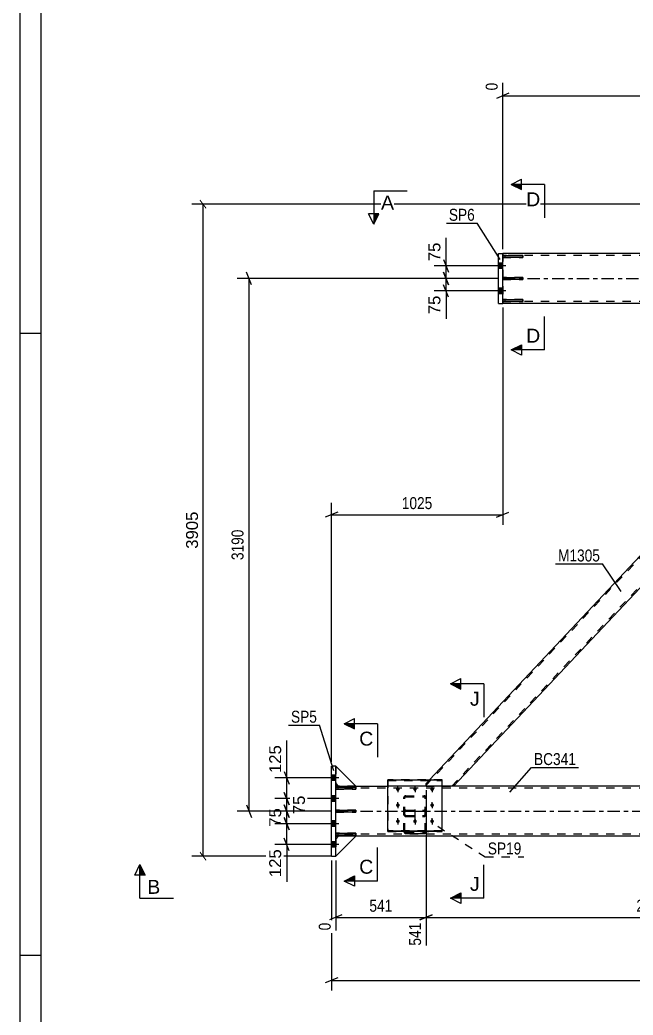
# Model space of a CAD drawing. Header units: millimetres. Extents: x 0 to 1189, y 0 to 841.
# Drawn here: x 0 to 146.9, y 432.7 to 671.1 of the extents above; entities that cross this region are included whole.
import ezdxf

# ---------------------------------------------------------------- set-up
doc = ezdxf.new("R2010")
doc.units = ezdxf.units.MM
doc.linetypes.add('DXK_LINE_DOT2', pattern=[3.9198, 1.9599, -1.9599])
doc.linetypes.add('DXK_LINE_DOT3', pattern=[5.9187, 2.979, -0.9799, 0.9799, -0.9799])
doc.styles.add('Arial', font='ARIAL.TTF', dxfattribs={"height": 0.2})
doc.styles.add('Arial Narrow', font='ARIALN.TTF', dxfattribs={"height": 0.2})

# ---------------------------------------------------------------- blocks, each defined once
blk = doc.blocks.new('Unknown-717048542-1133')
at = {"color": 5, "linetype": 'Continuous'}
for p, q in [((0, 841), (0, 0)), ((5, 836), (5, 5)), ((5, 596), (0, 596)), ((5, 447), (0, 447))]:
    blk.add_line(p, q, dxfattribs=at)
blk = doc.blocks.new('Part-717048542-1753 - 1640')
at = {"color": 7, "linetype": 'DXK_LINE_DOT2'}
for p, q in [((80.46, 481.82), (75.66, 481.82)), ((75.66, 481.82), (75.66, 481.34)), ((76.26, 481.34), (76.26, 481.82)), ((80.46, 481.34), (80.46, 481.82)), ((75.66, 481.34), (80.46, 481.34))]:
    blk.add_line(p, q, dxfattribs=at)
blk = doc.blocks.new('Part-717048542-2033 - 1640')
at = {"color": 7, "linetype": 'DXK_LINE_DOT2'}
for p, q in [((92.05, 484.99), (92.02, 484.82)), ((92.02, 476.72), (92.02, 484.82)), ((92.16, 485.14), (92.05, 484.99)), ((92.31, 485.24), (92.16, 485.14)), ((92.26, 484.82), (92.27, 484.91)), ((92.26, 476.72), (92.26, 484.82)), ((92.27, 484.91), (92.33, 484.98)), ((92.5, 485.27), (92.31, 485.24)), ((92.33, 484.98), (92.4, 485.03)), ((92.4, 485.03), (92.5, 485.05)), ((92.5, 485.27), (96.82, 485.27)), ((92.5, 485.05), (96.82, 485.05)), ((97, 485.24), (96.82, 485.27)), ((96.82, 485.05), (96.91, 485.03)), ((96.91, 485.03), (96.98, 484.98)), ((96.98, 484.98), (97.04, 484.91)), ((97.15, 485.14), (97, 485.24)), ((97.04, 484.91), (97.06, 484.82)), ((97.06, 476.72), (97.06, 484.82)), ((97.26, 484.99), (97.15, 485.14)), ((97.3, 484.82), (97.26, 484.99)), ((97.3, 476.72), (97.3, 484.82)), ((92.02, 481.31), (92.05, 481.51)), ((92.33, 481.49), (92.27, 481.41)), ((92.31, 481.78), (92.5, 481.82)), ((92.4, 481.55), (92.33, 481.49)), ((92.5, 481.57), (92.4, 481.55)), ((92.5, 481.82), (96.82, 481.82)), ((92.5, 481.57), (96.82, 481.57)), ((96.82, 481.82), (97, 481.78)), ((96.91, 481.55), (96.82, 481.57)), ((96.98, 481.49), (96.91, 481.55)), ((97.04, 481.41), (96.98, 481.49)), ((97.26, 481.51), (97.3, 481.31)), ((92.02, 480.76), (92.05, 480.59)), ((92.05, 480.59), (92.16, 480.44)), ((92.16, 480.44), (92.31, 480.34)), ((92.27, 481.41), (92.26, 481.31)), ((92.27, 480.67), (92.26, 480.76)), ((92.33, 480.6), (92.27, 480.67)), ((92.31, 480.34), (92.5, 480.31)), ((92.4, 480.55), (92.33, 480.6)), ((92.5, 480.53), (92.4, 480.55)), ((92.5, 480.53), (96.82, 480.53)), ((92.5, 480.31), (96.82, 480.31)), ((96.91, 480.55), (96.82, 480.53)), ((96.82, 480.31), (97, 480.34)), ((96.98, 480.6), (96.91, 480.55)), ((97.04, 480.67), (96.98, 480.6)), ((97, 480.34), (97.15, 480.44)), ((97.06, 481.31), (97.04, 481.41)), ((97.06, 480.76), (97.04, 480.67)), ((97.15, 480.44), (97.26, 480.59)), ((97.26, 480.59), (97.3, 480.76)), ((92.02, 476.68), (92.02, 476.72)), ((92.26, 476.72), (92.27, 476.62)), ((97.04, 476.62), (97.06, 476.72)), ((97.3, 476.72), (97.29, 476.68)), ((92.27, 476.62), (92.33, 476.53)), ((92.33, 476.53), (92.4, 476.48)), ((92.4, 476.48), (92.5, 476.46)), ((92.5, 476.46), (96.82, 476.46)), ((96.82, 476.46), (96.91, 476.48)), ((96.91, 476.48), (96.98, 476.53)), ((96.98, 476.53), (97.04, 476.62))]:
    blk.add_line(p, q, dxfattribs=at)
at = {"color": 7, "linetype": 'DXK_LINE_DOT3'}
blk.add_line((94.66, 479.01), (94.66, 482.79), dxfattribs=at)
at = {"color": 2, "linetype": 'Continuous'}
for p, q in [((92.05, 476.52), (92.02, 476.68)), ((92.5, 476.2), (92.31, 476.24)), ((92.5, 476.2), (96.82, 476.2)), ((97, 476.24), (96.82, 476.2)), ((97.29, 476.68), (97.26, 476.52))]:
    blk.add_line(p, q, dxfattribs=at)
at = {"color": 7, "linetype": 'DXK_LINE_DOT2'}
for centre, start, end in [((92.52, 481.33), 114.3199, 159.2417), ((96.79, 481.33), 20.7583, 65.6801)]:
    blk.add_arc(centre, 0.496, start, end, dxfattribs=at)
at = {"color": 2, "linetype": 'Continuous'}
for centre, start, end in [((92.52, 476.7), 200.7583, 245.6801), ((96.79, 476.7), 294.3199, 339.2417)]:
    blk.add_arc(centre, 0.496, start, end, dxfattribs=at)
blk = doc.blocks.new('Part-717048542-1771 - 1640')
at = {"color": 2, "linetype": 'Continuous'}
for p, q in [((76.26, 475.58), (75.66, 474.98)), ((75.66, 470.78), (80.46, 475.58)), ((80.46, 475.58), (76.26, 475.58))]:
    blk.add_line(p, q, dxfattribs=at)
at = {"color": 7, "linetype": 'DXK_LINE_DOT2'}
blk.add_line((75.66, 470.78), (75.66, 474.98), dxfattribs=at)
blk = doc.blocks.new('Bolt-717048542-1643 - 1640')
at = {"color": 1, "linetype": 'DXK_LINE_DOT2'}
for p, q in [((90.56, 487.26), (90.56, 486.12)), ((94.66, 487.26), (94.66, 486.12)), ((98.76, 487.26), (98.76, 486.12)), ((90.56, 483.41), (90.56, 482.27)), ((98.76, 483.41), (98.76, 482.27)), ((90.56, 479.55), (90.56, 478.42)), ((94.66, 479.55), (94.66, 478.42)), ((98.76, 479.55), (98.76, 478.42))]:
    blk.add_line(p, q, dxfattribs=at)
blk = doc.blocks.new('Part-717048542-1768 - 1640')
at = {"color": 7, "linetype": 'DXK_LINE_DOT2'}
for p, q in [((75.66, 488.18), (75.66, 492.38)), ((75.66, 492.38), (80.46, 487.58)), ((76.26, 487.58), (75.66, 488.18)), ((80.46, 487.58), (76.26, 487.58))]:
    blk.add_line(p, q, dxfattribs=at)
blk = doc.blocks.new('Part-717048542-1869 - 1640')
at = {"color": 2, "linetype": 'Continuous'}
for p, q in [((115.66, 608.94), (115.66, 609.42)), ((115.66, 609.42), (120.46, 609.42)), ((120.46, 608.94), (115.66, 608.94)), ((120.46, 609.42), (120.46, 608.94))]:
    blk.add_line(p, q, dxfattribs=at)
at = {"color": 7, "linetype": 'DXK_LINE_DOT2'}
blk.add_line((116.26, 608.94), (116.26, 609.42), dxfattribs=at)
blk = doc.blocks.new('Part-717048542-1747 - 1640')
at = {"color": 7, "linetype": 'DXK_LINE_DOT2'}
for p, q in [((80.46, 476.32), (75.66, 476.32)), ((75.66, 476.32), (75.66, 475.84)), ((75.66, 475.84), (80.46, 475.84)), ((76.26, 475.84), (76.26, 476.32)), ((80.46, 475.84), (80.46, 476.32))]:
    blk.add_line(p, q, dxfattribs=at)
blk = doc.blocks.new('Bolt-717048542-1821 - 1640')
at = {"linetype": 'Continuous'}
for points in [[(90.56, 486.45), (90.46, 486.46), (90.38, 486.48), (90.3, 486.53), (90.23, 486.58), (90.17, 486.65), (90.14, 486.73), (90.12, 486.82), (90.12, 486.9), (90.14, 486.99), (90.17, 487.07), (90.23, 487.14), (90.3, 487.2), (90.38, 487.24), (90.46, 487.27), (90.56, 487.27), (90.65, 487.27), (90.73, 487.24), (90.81, 487.2), (90.88, 487.14), (90.94, 487.07), (90.97, 486.99), (90.99, 486.9), (90.99, 486.82), (90.97, 486.73), (90.94, 486.65), (90.88, 486.58), (90.81, 486.53), (90.73, 486.48), (90.65, 486.46)], [(94.66, 486.45), (94.56, 486.46), (94.48, 486.48), (94.4, 486.53), (94.33, 486.58), (94.27, 486.65), (94.24, 486.73), (94.22, 486.82), (94.22, 486.9), (94.24, 486.99), (94.27, 487.07), (94.33, 487.14), (94.4, 487.2), (94.48, 487.24), (94.56, 487.27), (94.66, 487.27), (94.75, 487.27), (94.83, 487.24), (94.91, 487.2), (94.98, 487.14), (95.04, 487.07), (95.07, 486.99), (95.09, 486.9), (95.09, 486.82), (95.07, 486.73), (95.04, 486.65), (94.98, 486.58), (94.91, 486.53), (94.83, 486.48), (94.75, 486.46)], [(98.76, 486.45), (98.66, 486.46), (98.58, 486.48), (98.5, 486.53), (98.43, 486.58), (98.37, 486.65), (98.34, 486.73), (98.32, 486.82), (98.32, 486.9), (98.34, 486.99), (98.37, 487.07), (98.43, 487.14), (98.5, 487.2), (98.58, 487.24), (98.66, 487.27), (98.76, 487.27), (98.85, 487.27), (98.93, 487.24), (99.01, 487.2), (99.08, 487.14), (99.14, 487.07), (99.17, 486.99), (99.19, 486.9), (99.19, 486.82), (99.17, 486.73), (99.14, 486.65), (99.08, 486.58), (99.01, 486.53), (98.93, 486.48), (98.85, 486.46)], [(90.56, 482.6), (90.46, 482.6), (90.38, 482.63), (90.3, 482.67), (90.23, 482.73), (90.17, 482.8), (90.14, 482.88), (90.12, 482.97), (90.12, 483.05), (90.14, 483.14), (90.17, 483.22), (90.23, 483.29), (90.3, 483.34), (90.38, 483.39), (90.46, 483.41), (90.56, 483.42), (90.65, 483.41), (90.73, 483.39), (90.81, 483.34), (90.88, 483.29), (90.94, 483.22), (90.97, 483.14), (90.99, 483.05), (90.99, 482.97), (90.97, 482.88), (90.94, 482.8), (90.88, 482.73), (90.81, 482.67), (90.73, 482.63), (90.65, 482.6)], [(98.76, 482.6), (98.66, 482.6), (98.58, 482.63), (98.5, 482.67), (98.43, 482.73), (98.37, 482.8), (98.34, 482.88), (98.32, 482.97), (98.32, 483.05), (98.34, 483.14), (98.37, 483.22), (98.43, 483.29), (98.5, 483.34), (98.58, 483.39), (98.66, 483.41), (98.76, 483.42), (98.85, 483.41), (98.93, 483.39), (99.01, 483.34), (99.08, 483.29), (99.14, 483.22), (99.17, 483.14), (99.19, 483.05), (99.19, 482.97), (99.17, 482.88), (99.14, 482.8), (99.08, 482.73), (99.01, 482.67), (98.93, 482.63), (98.85, 482.6)], [(90.56, 478.74), (90.46, 478.75), (90.38, 478.78), (90.3, 478.82), (90.23, 478.88), (90.17, 478.95), (90.14, 479.03), (90.12, 479.11), (90.12, 479.2), (90.14, 479.28), (90.17, 479.36), (90.23, 479.43), (90.3, 479.49), (90.38, 479.53), (90.46, 479.56), (90.56, 479.57), (90.65, 479.56), (90.73, 479.53), (90.81, 479.49), (90.88, 479.43), (90.94, 479.36), (90.97, 479.28), (90.99, 479.2), (90.99, 479.11), (90.97, 479.03), (90.94, 478.95), (90.88, 478.88), (90.81, 478.82), (90.73, 478.78), (90.65, 478.75)], [(94.66, 478.74), (94.56, 478.75), (94.48, 478.78), (94.4, 478.82), (94.33, 478.88), (94.27, 478.95), (94.24, 479.03), (94.22, 479.11), (94.22, 479.2), (94.24, 479.28), (94.27, 479.36), (94.33, 479.43), (94.4, 479.49), (94.48, 479.53), (94.56, 479.56), (94.66, 479.57), (94.75, 479.56), (94.83, 479.53), (94.91, 479.49), (94.98, 479.43), (95.04, 479.36), (95.07, 479.28), (95.09, 479.2), (95.09, 479.11), (95.07, 479.03), (95.04, 478.95), (94.98, 478.88), (94.91, 478.82), (94.83, 478.78), (94.75, 478.75)], [(98.76, 478.74), (98.66, 478.75), (98.58, 478.78), (98.5, 478.82), (98.43, 478.88), (98.37, 478.95), (98.34, 479.03), (98.32, 479.11), (98.32, 479.2), (98.34, 479.28), (98.37, 479.36), (98.43, 479.43), (98.5, 479.49), (98.58, 479.53), (98.66, 479.56), (98.76, 479.57), (98.85, 479.56), (98.93, 479.53), (99.01, 479.49), (99.08, 479.43), (99.14, 479.36), (99.17, 479.28), (99.19, 479.2), (99.19, 479.11), (99.17, 479.03), (99.14, 478.95), (99.08, 478.88), (99.01, 478.82), (98.93, 478.78), (98.85, 478.75)]]:
    blk.add_hatch(color=1, dxfattribs=at).paths.add_polyline_path(points)
at = {"color": 1, "linetype": 'Continuous'}
for p, q in [((90.56, 486.46), (90.56, 487.6)), ((94.66, 486.46), (94.66, 487.6)), ((98.76, 486.46), (98.76, 487.6)), ((90.56, 482.61), (90.56, 483.75)), ((98.76, 482.61), (98.76, 483.75)), ((90.56, 478.76), (90.56, 479.89)), ((94.66, 478.76), (94.66, 479.89)), ((98.76, 478.76), (98.76, 479.89))]:
    blk.add_line(p, q, dxfattribs=at)
blk = doc.blocks.new('Part-717048542-1750 - 1640')
at = {"color": 7, "linetype": 'DXK_LINE_DOT2'}
for p, q in [((80.46, 487.32), (75.66, 487.32)), ((75.66, 487.32), (75.66, 486.84)), ((75.66, 486.84), (80.46, 486.84)), ((76.26, 486.84), (76.26, 487.32)), ((80.46, 486.84), (80.46, 487.32))]:
    blk.add_line(p, q, dxfattribs=at)
blk = doc.blocks.new('Part-717048542-1756 - 1640')
at = {"color": 2, "linetype": 'Continuous'}
for p, q in [((75.66, 475.84), (75.66, 476.32)), ((75.66, 476.32), (80.46, 476.32)), ((80.46, 475.84), (75.66, 475.84)), ((80.46, 476.32), (80.46, 475.84))]:
    blk.add_line(p, q, dxfattribs=at)
at = {"color": 7, "linetype": 'DXK_LINE_DOT2'}
blk.add_line((76.26, 475.84), (76.26, 476.32), dxfattribs=at)
blk = doc.blocks.new('Part-717048542-1759 - 1640')
at = {"color": 2, "linetype": 'Continuous'}
for p, q in [((75.66, 486.84), (75.66, 487.32)), ((75.66, 487.32), (80.46, 487.32)), ((80.46, 486.84), (75.66, 486.84)), ((80.46, 487.32), (80.46, 486.84))]:
    blk.add_line(p, q, dxfattribs=at)
at = {"color": 7, "linetype": 'DXK_LINE_DOT2'}
blk.add_line((76.26, 486.84), (76.26, 487.32), dxfattribs=at)
blk = doc.blocks.new('Part-717048542-1833 - 1640')
at = {"color": 2, "linetype": 'Continuous'}
for p, q in [((328.17, 615.18), (115.66, 615.18)), ((577.07, 603.18), (115.66, 603.18))]:
    blk.add_line(p, q, dxfattribs=at)
at = {"color": 7, "linetype": 'DXK_LINE_DOT2'}
for p, q in [((115.66, 615.18), (115.66, 603.18)), ((706.9, 614.7), (115.66, 614.7)), ((706.9, 603.66), (115.66, 603.66))]:
    blk.add_line(p, q, dxfattribs=at)
at = {"color": 7, "linetype": 'DXK_LINE_DOT3'}
blk.add_line((115.66, 609.18), (706.9, 609.18), dxfattribs=at)
blk = doc.blocks.new('Part-717048542-1762 - 1640')
at = {"color": 2, "linetype": 'Continuous'}
for p, q in [((75.66, 481.34), (75.66, 481.82)), ((75.66, 481.82), (80.46, 481.82)), ((80.46, 481.82), (80.46, 481.34)), ((80.46, 481.34), (75.66, 481.34))]:
    blk.add_line(p, q, dxfattribs=at)
at = {"color": 7, "linetype": 'DXK_LINE_DOT2'}
blk.add_line((76.26, 481.34), (76.26, 481.82), dxfattribs=at)
blk = doc.blocks.new('Part-717048542-1765 - 1640')
at = {"color": 2, "linetype": 'Continuous'}
for p, q in [((80.46, 487.58), (75.66, 492.38)), ((75.66, 488.18), (76.26, 487.58)), ((76.26, 487.58), (80.46, 487.58))]:
    blk.add_line(p, q, dxfattribs=at)
at = {"color": 7, "linetype": 'DXK_LINE_DOT2'}
blk.add_line((75.66, 492.38), (75.66, 488.18), dxfattribs=at)
blk = doc.blocks.new('Part-717048542-1774 - 1640')
at = {"color": 7, "linetype": 'DXK_LINE_DOT2'}
for p, q in [((76.26, 475.58), (75.66, 474.98)), ((75.66, 470.78), (80.46, 475.58)), ((75.66, 474.98), (75.66, 470.78)), ((80.46, 475.58), (76.26, 475.58))]:
    blk.add_line(p, q, dxfattribs=at)
blk = doc.blocks.new('Part-717048542-1898 - 1640')
at = {"color": 7, "linetype": 'DXK_LINE_DOT2'}
for p, q in [((92.02, 484.82), (92.05, 484.99)), ((92.02, 476.72), (92.02, 484.82)), ((92.05, 484.99), (92.16, 485.14)), ((92.16, 485.14), (92.31, 485.24)), ((92.27, 484.91), (92.26, 484.82)), ((92.26, 476.72), (92.26, 484.82)), ((92.33, 484.98), (92.27, 484.91)), ((92.31, 485.24), (92.5, 485.27)), ((92.4, 485.03), (92.33, 484.98)), ((92.5, 485.05), (92.4, 485.03)), ((92.5, 485.27), (96.82, 485.27)), ((92.5, 485.05), (96.82, 485.05)), ((96.82, 485.27), (97, 485.24)), ((96.91, 485.03), (96.82, 485.05)), ((96.98, 484.98), (96.91, 485.03)), ((97.04, 484.91), (96.98, 484.98)), ((97, 485.24), (97.15, 485.14)), ((97.06, 484.82), (97.04, 484.91)), ((97.06, 476.72), (97.06, 484.82)), ((97.15, 485.14), (97.26, 484.99)), ((97.26, 484.99), (97.3, 484.82)), ((97.3, 476.72), (97.3, 484.82)), ((92.05, 481.51), (92.02, 481.31)), ((92.27, 481.41), (92.33, 481.49)), ((92.4, 481.8), (92.31, 481.78)), ((92.33, 481.49), (92.4, 481.55)), ((92.5, 481.82), (92.4, 481.8)), ((92.4, 481.55), (92.5, 481.57)), ((92.5, 481.82), (96.82, 481.82)), ((92.5, 481.57), (96.82, 481.57)), ((96.98, 481.79), (96.82, 481.82)), ((96.82, 481.57), (96.91, 481.55)), ((96.91, 481.55), (96.98, 481.49)), ((97, 481.78), (96.98, 481.79)), ((96.98, 481.49), (97.04, 481.41)), ((97.3, 481.31), (97.26, 481.51)), ((92.05, 480.59), (92.02, 480.76)), ((92.16, 480.44), (92.05, 480.59)), ((92.31, 480.34), (92.16, 480.44)), ((92.26, 481.31), (92.27, 481.41)), ((92.26, 480.76), (92.27, 480.67)), ((92.27, 480.67), (92.33, 480.6)), ((92.5, 480.31), (92.31, 480.34)), ((92.33, 480.6), (92.4, 480.55)), ((92.4, 480.55), (92.5, 480.53)), ((92.5, 480.53), (96.82, 480.53)), ((92.5, 480.31), (96.82, 480.31)), ((96.82, 480.53), (96.91, 480.55)), ((97, 480.34), (96.82, 480.31)), ((96.91, 480.55), (96.98, 480.6)), ((96.98, 480.6), (97.04, 480.67)), ((97.15, 480.44), (97, 480.34)), ((97.04, 481.41), (97.06, 481.31)), ((97.04, 480.67), (97.06, 480.76)), ((97.26, 480.59), (97.15, 480.44)), ((97.3, 480.76), (97.26, 480.59)), ((92.02, 476.72), (92.05, 476.52)), ((92.27, 476.62), (92.26, 476.72)), ((97.06, 476.72), (97.04, 476.62)), ((97.26, 476.52), (97.3, 476.72)), ((92.33, 476.53), (92.27, 476.62)), ((92.31, 476.24), (92.5, 476.2)), ((92.4, 476.48), (92.33, 476.53)), ((92.5, 476.46), (92.4, 476.48)), ((92.5, 476.46), (96.82, 476.46)), ((92.5, 476.2), (96.82, 476.2)), ((96.91, 476.48), (96.82, 476.46)), ((96.82, 476.2), (97, 476.24)), ((96.98, 476.53), (96.91, 476.48)), ((97.04, 476.62), (96.98, 476.53))]:
    blk.add_line(p, q, dxfattribs=at)
for centre, start, end in [((92.52, 481.33), 114.3199, 159.2417), ((96.79, 481.33), 20.7583, 65.6801), ((92.52, 476.7), 200.7583, 245.6801), ((96.79, 476.7), 294.3199, 339.2417)]:
    blk.add_arc(centre, 0.496, start, end, dxfattribs=at)
blk = doc.blocks.new('Part-717048542-1857 - 1640')
at = {"color": 7, "linetype": 'DXK_LINE_DOT2'}
for p, q in [((120.46, 614.68), (115.66, 614.68)), ((115.66, 614.68), (115.66, 614.2)), ((115.66, 614.2), (120.46, 614.2)), ((116.26, 614.2), (116.26, 614.68)), ((120.46, 614.2), (120.46, 614.68))]:
    blk.add_line(p, q, dxfattribs=at)
blk = doc.blocks.new('Part-717048542-1848 - 1640')
at = {"color": 2, "linetype": 'Continuous'}
for p, q in [((75.66, 487.58), (76.26, 487.58)), ((80.46, 487.58), (88.16, 487.58)), ((328.17, 487.58), (101.16, 487.58)), ((75.66, 475.58), (76.26, 475.58)), ((706.9, 475.58), (80.46, 475.58))]:
    blk.add_line(p, q, dxfattribs=at)
at = {"color": 7, "linetype": 'DXK_LINE_DOT2'}
for p, q in [((75.66, 475.58), (75.66, 487.58)), ((706.9, 487.1), (75.66, 487.1)), ((76.26, 487.58), (80.46, 487.58)), ((706.9, 487.58), (88.16, 487.58)), ((101.16, 487.58), (88.16, 487.58)), ((706.9, 476.06), (75.66, 476.06)), ((80.46, 475.58), (76.26, 475.58))]:
    blk.add_line(p, q, dxfattribs=at)
at = {"color": 7, "linetype": 'DXK_LINE_DOT3'}
blk.add_line((75.66, 481.58), (706.9, 481.58), dxfattribs=at)
blk = doc.blocks.new('Part-717048542-1854 - 1640')
at = {"color": 7, "linetype": 'DXK_LINE_DOT2'}
for p, q in [((120.46, 604.16), (115.66, 604.16)), ((115.66, 604.16), (115.66, 603.68)), ((115.66, 603.68), (120.46, 603.68)), ((116.26, 603.68), (116.26, 604.16)), ((120.46, 603.68), (120.46, 604.16))]:
    blk.add_line(p, q, dxfattribs=at)
blk = doc.blocks.new('Part-717048542-1860 - 1640')
at = {"color": 7, "linetype": 'DXK_LINE_DOT2'}
for p, q in [((120.46, 609.42), (115.66, 609.42)), ((115.66, 609.42), (115.66, 608.94)), ((115.66, 608.94), (120.46, 608.94)), ((116.26, 608.94), (116.26, 609.42)), ((120.46, 608.94), (120.46, 609.42))]:
    blk.add_line(p, q, dxfattribs=at)
blk = doc.blocks.new('Part-717048542-1863 - 1640')
at = {"color": 2, "linetype": 'Continuous'}
for p, q in [((115.66, 603.68), (115.66, 604.16)), ((115.66, 604.16), (120.46, 604.16)), ((120.46, 603.68), (115.66, 603.68)), ((120.46, 604.16), (120.46, 603.68))]:
    blk.add_line(p, q, dxfattribs=at)
at = {"color": 7, "linetype": 'DXK_LINE_DOT2'}
blk.add_line((116.26, 603.68), (116.26, 604.16), dxfattribs=at)
blk = doc.blocks.new('Part-717048542-1866 - 1640')
at = {"color": 2, "linetype": 'Continuous'}
for p, q in [((115.66, 614.68), (120.46, 614.68)), ((115.66, 614.68), (115.66, 614.2)), ((120.46, 614.2), (115.66, 614.2)), ((120.46, 614.68), (120.46, 614.2))]:
    blk.add_line(p, q, dxfattribs=at)
at = {"color": 7, "linetype": 'DXK_LINE_DOT2'}
blk.add_line((116.26, 614.2), (116.26, 614.68), dxfattribs=at)
blk = doc.blocks.new('Part-717048542-1890 - 1640')
at = {"color": 2, "linetype": 'Continuous'}
for p, q in [((88.16, 489.12), (101.16, 489.12)), ((88.16, 476.68), (88.16, 489.12)), ((101.16, 476.68), (101.16, 489.12)), ((88.16, 476.9), (101.16, 476.9)), ((101.16, 476.68), (88.16, 476.68))]:
    blk.add_line(p, q, dxfattribs=at)
at = {"color": 7, "linetype": 'DXK_LINE_DOT2'}
blk.add_line((88.16, 488.9), (101.16, 488.9), dxfattribs=at)
blk = doc.blocks.new('Part-717048542-1895 - 1640')
at = {"color": 7, "linetype": 'DXK_LINE_DOT2'}
for p, q in [((101.16, 489.12), (88.16, 489.12)), ((88.16, 489.12), (88.16, 476.68)), ((88.16, 488.9), (101.16, 488.9)), ((101.16, 476.68), (101.16, 489.12)), ((101.16, 476.9), (88.16, 476.9)), ((88.16, 476.68), (101.16, 476.68))]:
    blk.add_line(p, q, dxfattribs=at)
blk = doc.blocks.new('Part-717048542-2153 - 1640')
at = {"color": 7, "linetype": 'DXK_LINE_DOT2'}
for p, q in [((97.3, 487.77), (205.83, 603.18)), ((212.02, 603.18), (205.39, 603.18)), ((103.48, 487.58), (212.02, 602.98)), ((158.28, 545.38), (154.66, 541.52)), ((97.3, 488.24), (98.12, 489.12)), ((97.3, 487.58), (97.3, 488.24)), ((97.3, 487.58), (103.92, 487.58))]:
    blk.add_line(p, q, dxfattribs=at)
at = {"color": 2, "linetype": 'Continuous'}
for p, q in [((98.12, 489.12), (205.39, 603.18)), ((212.02, 602.51), (212.02, 603.18)), ((212.02, 602.51), (158.28, 545.38)), ((103.92, 487.58), (154.66, 541.52))]:
    blk.add_line(p, q, dxfattribs=at)
blk = doc.blocks.new('Part-717048542-2168 - 1640')
at = {"color": 2, "linetype": 'Continuous'}
for p, q in [((114.66, 603.18), (114.66, 615.18)), ((114.66, 615.18), (115.66, 615.18)), ((115.66, 603.18), (115.66, 615.18)), ((114.66, 603.18), (115.66, 603.18))]:
    blk.add_line(p, q, dxfattribs=at)
blk = doc.blocks.new('Part-717048542-2173 - 1640')
at = {"color": 2, "linetype": 'Continuous'}
for p, q in [((74.66, 470.78), (74.66, 492.38)), ((75.66, 492.38), (74.66, 492.38)), ((75.66, 470.78), (75.66, 492.38)), ((74.66, 470.78), (75.66, 470.78))]:
    blk.add_line(p, q, dxfattribs=at)
blk = doc.blocks.new('Bolt-717048542-2174 - 1640')
at = {"linetype": 'Continuous'}
for points in [[(114.66, 612.84), (114.66, 611.52), (115.66, 611.52), (115.66, 612.84)], [(114.66, 612.84), (114.66, 611.52), (115.66, 611.52), (115.66, 612.84)], [(114.66, 606.84), (114.66, 605.52), (115.66, 605.52), (115.66, 606.84)], [(114.66, 606.84), (114.66, 605.52), (115.66, 605.52), (115.66, 606.84)]]:
    blk.add_hatch(color=1, dxfattribs=at).paths.add_polyline_path(points)
at = {"color": 1, "linetype": 'Continuous'}
for p, q in [((115.66, 612.84), (114.66, 612.84)), ((115.66, 612.84), (114.66, 612.84)), ((116.42, 612.18), (111.66, 612.18)), ((116.42, 612.18), (111.66, 612.18)), ((115.66, 611.52), (114.66, 611.52)), ((115.66, 611.52), (114.66, 611.52)), ((116.42, 606.18), (111.66, 606.18)), ((116.42, 606.18), (111.66, 606.18)), ((115.66, 606.84), (114.66, 606.84)), ((115.66, 606.84), (114.66, 606.84)), ((115.66, 605.52), (114.66, 605.52)), ((115.66, 605.52), (114.66, 605.52))]:
    blk.add_line(p, q, dxfattribs=at)
blk = doc.blocks.new('Bolt-717048542-2175 - 1640')
at = {"linetype": 'Continuous'}
for points in [[(74.66, 490.24), (74.66, 488.92), (75.66, 488.92), (75.66, 490.24)], [(74.66, 490.24), (74.66, 488.92), (75.66, 488.92), (75.66, 490.24)], [(74.66, 490.24), (74.66, 488.92), (75.66, 488.92), (75.66, 490.24)], [(74.66, 485.24), (74.66, 483.92), (75.66, 483.92), (75.66, 485.24)], [(74.66, 485.24), (74.66, 483.92), (75.66, 483.92), (75.66, 485.24)], [(74.66, 479.24), (74.66, 477.92), (75.66, 477.92), (75.66, 479.24)], [(74.66, 479.24), (74.66, 477.92), (75.66, 477.92), (75.66, 479.24)], [(74.66, 474.24), (74.66, 472.92), (75.66, 472.92), (75.66, 474.24)], [(74.66, 474.24), (74.66, 472.92), (75.66, 472.92), (75.66, 474.24)], [(74.66, 474.24), (74.66, 472.92), (75.66, 472.92), (75.66, 474.24)]]:
    blk.add_hatch(color=1, dxfattribs=at).paths.add_polyline_path(points)
at = {"color": 1, "linetype": 'Continuous'}
for p, q in [((76.42, 489.58), (71.66, 489.58)), ((76.42, 489.58), (71.66, 489.58)), ((76.42, 489.58), (71.66, 489.58)), ((75.66, 490.24), (74.66, 490.24)), ((75.66, 490.24), (74.66, 490.24)), ((75.66, 490.24), (74.66, 490.24)), ((75.66, 488.92), (74.66, 488.92)), ((75.66, 488.92), (74.66, 488.92)), ((75.66, 488.92), (74.66, 488.92)), ((76.42, 484.58), (71.66, 484.58)), ((76.42, 484.58), (71.66, 484.58)), ((75.66, 485.24), (74.66, 485.24)), ((75.66, 485.24), (74.66, 485.24)), ((75.66, 483.92), (74.66, 483.92)), ((75.66, 483.92), (74.66, 483.92)), ((75.66, 479.24), (74.66, 479.24)), ((75.66, 479.24), (74.66, 479.24)), ((76.42, 478.58), (71.66, 478.58)), ((76.42, 478.58), (71.66, 478.58)), ((75.66, 477.92), (74.66, 477.92)), ((75.66, 477.92), (74.66, 477.92)), ((76.42, 473.58), (71.66, 473.58)), ((76.42, 473.58), (71.66, 473.58)), ((76.42, 473.58), (71.66, 473.58)), ((75.66, 474.24), (74.66, 474.24)), ((75.66, 474.24), (74.66, 474.24)), ((75.66, 474.24), (74.66, 474.24)), ((75.66, 472.92), (74.66, 472.92)), ((75.66, 472.92), (74.66, 472.92)), ((75.66, 472.92), (74.66, 472.92))]:
    blk.add_line(p, q, dxfattribs=at)
blk = doc.blocks.new('StraightDimension-717048542-8431 - 1640')
at = {"color": 7, "linetype": 'Continuous'}
for p, q in [((63.34, 491.08), (64.54, 488.08)), ((72.36, 489.58), (61.09, 489.58)), ((63.94, 484.58), (63.94, 489.58)), ((72.36, 484.58), (61.09, 484.58)), ((64.54, 483.08), (63.34, 486.08))]:
    blk.add_line(p, q, dxfattribs=at)
at = {"color": 0}
blk.add_wipeout([(63.19, 497.97), (58.99, 497.97), (58.99, 490.1), (63.19, 490.1)], dxfattribs=at)
at = {"color": 7, "linetype": 'Continuous'}
blk.add_line((63.94, 489.58), (63.94, 498.5), dxfattribs=at)
blk.add_line((63.94, 489.58), (63.94, 498.5), dxfattribs=at)
at = {"color": 3, "style": 'Arial'}
blk.add_text('125', height=2.865, rotation=90.0002, dxfattribs=at).set_placement((62.59, 490.7))
blk = doc.blocks.new('StraightDimension-717048542-2940 - 1640')
at = {"linetype": 'Continuous'}
for points in [[(43.05, 627.86), (43.2, 628.06), (44.7, 626.06), (44.55, 625.86)], [(44.7, 469.88), (44.55, 469.68), (43.05, 471.68), (43.2, 471.88)]]:
    blk.add_hatch(color=7, dxfattribs=at).paths.add_polyline_path(points)
at = {"color": 7, "linetype": 'Continuous'}
for p, q in [((327.17, 626.96), (41.17, 626.96)), ((43.87, 470.78), (43.87, 626.96)), ((74.66, 470.78), (41.17, 470.78))]:
    blk.add_line(p, q, dxfattribs=at)
at = {"color": 0}
blk.add_wipeout([(43.27, 553.92), (39.07, 553.92), (39.07, 543.82), (43.27, 543.82)], dxfattribs=at)
at = {"color": 3, "style": 'Arial'}
blk.add_text('3905', height=2.865, rotation=90.0002, dxfattribs=at).set_placement((42.67, 544.42))
blk = doc.blocks.new('StraightDimension-717048542-8432 - 1640')
at = {"color": 7, "linetype": 'Continuous'}
for p, q in [((72.36, 484.58), (61.54, 484.58)), ((63.34, 486.08), (64.54, 483.08)), ((63.94, 481.58), (63.94, 484.58)), ((74.66, 481.58), (61.54, 481.58)), ((64.54, 480.08), (63.34, 483.08))]:
    blk.add_line(p, q, dxfattribs=at)
at = {"color": 0}
blk.add_wipeout([(68.89, 485.9), (64.69, 485.9), (64.69, 480.25), (68.89, 480.25)], dxfattribs=at)
at = {"color": 3, "style": 'Arial'}
blk.add_text('75', height=2.865, rotation=90.0002, dxfattribs=at).set_placement((68.29, 480.85))
blk = doc.blocks.new('StraightDimension-717048542-2230 - 1640')
at = {"color": 7, "linetype": 'Continuous'}
for p, q in [((74.66, 469.78), (74.66, 438.63)), ((76.16, 441.63), (73.16, 440.43)), ((74.66, 441.03), (722.4, 441.03))]:
    blk.add_line(p, q, dxfattribs=at)
blk = doc.blocks.new('StraightDimension-717048542-2309 - 1640')
at = {"color": 7, "linetype": 'Continuous'}
for p, q in [((101.49, 613.68), (102.69, 610.68)), ((112.67, 612.18), (99.24, 612.18)), ((102.69, 607.68), (101.49, 610.68)), ((102.09, 609.18), (102.09, 612.18)), ((114.66, 609.18), (99.24, 609.18))]:
    blk.add_line(p, q, dxfattribs=at)
at = {"color": 0}
blk.add_wipeout([(101.34, 618.35), (97.14, 618.35), (97.14, 612.7), (101.34, 612.7)], dxfattribs=at)
at = {"color": 7, "linetype": 'Continuous'}
blk.add_line((102.09, 612.18), (102.09, 618.87), dxfattribs=at)
blk.add_line((102.09, 612.18), (102.09, 618.87), dxfattribs=at)
at = {"color": 3, "style": 'Arial'}
blk.add_text('75', height=2.865, rotation=90.0002, dxfattribs=at).set_placement((100.74, 613.3))
blk = doc.blocks.new('StraightDimension-717048542-2318 - 1640')
at = {"color": 7, "linetype": 'Continuous'}
for p, q in [((101.49, 610.68), (102.69, 607.68)), ((114.66, 609.18), (99.24, 609.18)), ((102.09, 606.18), (102.09, 609.18)), ((113.13, 606.18), (99.24, 606.18)), ((102.69, 604.68), (101.49, 607.68))]:
    blk.add_line(p, q, dxfattribs=at)
at = {"color": 0}
blk.add_wipeout([(101.34, 605.65), (97.14, 605.65), (97.14, 600), (101.34, 600)], dxfattribs=at)
at = {"color": 7, "linetype": 'Continuous'}
blk.add_line((102.09, 606.18), (102.09, 599.48), dxfattribs=at)
blk.add_line((102.09, 606.18), (102.09, 599.48), dxfattribs=at)
at = {"color": 3, "style": 'Arial'}
blk.add_text('75', height=2.865, rotation=90.0002, dxfattribs=at).set_placement((100.74, 600.6))
blk = doc.blocks.new('StraightDimension-717048542-2666 - 1640')
at = {"color": 7, "linetype": 'Continuous'}
for p, q in [((205.39, 604.18), (205.39, 661.52)), ((115.66, 616.18), (115.66, 656.04)), ((117.16, 653.51), (114.16, 652.31)), ((203.89, 652.31), (206.89, 653.51)), ((115.66, 652.91), (205.39, 652.91))]:
    blk.add_line(p, q, dxfattribs=at)
at = {"color": 0, "linetype": 'Continuous'}
for points in [[(204.79, 662.12), (200.59, 662.12), (200.59, 653.61), (204.79, 653.61)], [(115.06, 656.64), (110.86, 656.64), (110.86, 653.61), (115.06, 653.61)]]:
    blk.add_wipeout(points, dxfattribs=at)
at = {"color": 0}
blk.add_wipeout([(164.78, 653.66), (164.78, 657.86), (156.27, 657.86), (156.27, 653.66)], dxfattribs=at)
at = {"color": 3, "linetype": 'Continuous', "style": 'Arial Narrow'}
for s, height, p in [('2243', 2.863, (204.19, 654.21)), ('0', 2.86, (114.46, 654.21))]:
    blk.add_text(s, height=height, rotation=90.0002, dxfattribs=at).set_placement(p)
at = {"color": 3, "style": 'Arial Narrow'}
blk.add_text('2243', height=2.863, dxfattribs=at).set_placement((156.87, 654.26))
blk = doc.blocks.new('StraightDimension-717048542-2676 - 1640')
at = {"color": 7, "linetype": 'Continuous'}
for p, q in [((115.66, 602.18), (115.66, 550.18)), ((74.66, 493.38), (74.66, 555.43)), ((76.16, 553.18), (73.16, 551.98)), ((114.16, 551.98), (117.16, 553.18)), ((74.66, 552.58), (115.66, 552.58))]:
    blk.add_line(p, q, dxfattribs=at)
at = {"color": 0}
blk.add_wipeout([(99.41, 553.33), (99.41, 557.53), (90.9, 557.53), (90.9, 553.33)], dxfattribs=at)
at = {"color": 3, "style": 'Arial Narrow'}
blk.add_text('1025', height=2.863, dxfattribs=at).set_placement((91.5, 553.93))
blk = doc.blocks.new('StraightDimension-717048542-8433 - 1640')
at = {"color": 7, "linetype": 'Continuous'}
for p, q in [((74.66, 481.58), (61.09, 481.58)), ((63.34, 483.08), (64.54, 480.08)), ((63.94, 478.58), (63.94, 481.58)), ((64.54, 477.08), (63.34, 480.08)), ((72.28, 478.58), (61.09, 478.58))]:
    blk.add_line(p, q, dxfattribs=at)
at = {"color": 0}
blk.add_wipeout([(63.19, 482.9), (58.99, 482.9), (58.99, 477.25), (63.19, 477.25)], dxfattribs=at)
at = {"color": 3, "style": 'Arial'}
blk.add_text('75', height=2.865, rotation=90.0002, dxfattribs=at).set_placement((62.59, 477.85))
blk = doc.blocks.new('StraightDimension-717048542-2743 - 1640')
at = {"color": 7, "linetype": 'Continuous'}
for p, q in [((55.52, 607.68), (54.32, 610.68)), ((114.66, 609.18), (52.07, 609.18)), ((54.92, 481.58), (54.92, 609.18)), ((74.66, 481.58), (52.07, 481.58)), ((54.32, 483.08), (55.52, 480.08))]:
    blk.add_line(p, q, dxfattribs=at)
at = {"color": 0}
blk.add_wipeout([(54.17, 549.63), (49.97, 549.63), (49.97, 541.12), (54.17, 541.12)], dxfattribs=at)
at = {"color": 3, "style": 'Arial Narrow'}
blk.add_text('3190', height=2.863, rotation=90.0002, dxfattribs=at).set_placement((53.57, 541.72))
blk = doc.blocks.new('StraightDimension-717048542-2962 - 1640')
at = {"color": 7, "linetype": 'Continuous'}
for p, q in [((97.3, 486.58), (97.3, 449.37)), ((75.66, 469.78), (75.66, 453.03)), ((77.16, 456.75), (74.16, 455.55)), ((75.66, 456.15), (97.3, 456.15)), ((95.8, 455.55), (98.8, 456.75))]:
    blk.add_line(p, q, dxfattribs=at)
at = {"color": 0}
blk.add_wipeout([(89.82, 456.9), (89.82, 461.1), (83.13, 461.1), (83.13, 456.9)], dxfattribs=at)
at = {"color": 0, "linetype": 'Continuous'}
for points in [[(75.06, 455.45), (70.86, 455.45), (70.86, 452.43), (75.06, 452.43)], [(96.7, 455.45), (92.5, 455.45), (92.5, 448.77), (96.7, 448.77)]]:
    blk.add_wipeout(points, dxfattribs=at)
at = {"color": 3, "style": 'Arial Narrow'}
blk.add_text('541', height=2.863, dxfattribs=at).set_placement((83.73, 457.5))
at = {"color": 3, "linetype": 'Continuous', "style": 'Arial Narrow'}
for s, height, p in [('0', 2.86, (74.46, 453.03)), ('541', 2.863, (96.1, 449.37))]:
    blk.add_text(s, height=height, rotation=90.0002, dxfattribs=at).set_placement(p)
blk = doc.blocks.new('StraightDimension-717048542-3235 - 1640')
at = {"color": 7, "linetype": 'Continuous'}
for p, q in [((97.3, 486.58), (97.3, 449.37)), ((205.39, 486.58), (205.39, 447.54)), ((98.8, 456.75), (95.8, 455.55)), ((97.3, 456.15), (205.39, 456.15)), ((203.89, 455.55), (206.89, 456.75))]:
    blk.add_line(p, q, dxfattribs=at)
at = {"color": 0}
blk.add_wipeout([(155.6, 456.9), (155.6, 461.1), (147.09, 461.1), (147.09, 456.9)], dxfattribs=at)
at = {"color": 0, "linetype": 'Continuous'}
blk.add_wipeout([(204.79, 455.45), (200.59, 455.45), (200.59, 446.94), (204.79, 446.94)], dxfattribs=at)
at = {"color": 3, "style": 'Arial Narrow'}
blk.add_text('2702', height=2.863, dxfattribs=at).set_placement((147.69, 457.5))
at = {"color": 3, "linetype": 'Continuous', "style": 'Arial Narrow'}
blk.add_text('3243', height=2.863, rotation=90.0002, dxfattribs=at).set_placement((204.19, 447.54))
blk = doc.blocks.new('StraightDimension-717048542-8434 - 1640')
at = {"color": 7, "linetype": 'Continuous'}
for p, q in [((63.34, 480.08), (64.54, 477.08)), ((72.28, 478.58), (61.09, 478.58)), ((63.94, 473.58), (63.94, 478.58)), ((64.54, 472.08), (63.34, 475.08)), ((72.28, 473.58), (61.09, 473.58))]:
    blk.add_line(p, q, dxfattribs=at)
at = {"color": 0}
blk.add_wipeout([(63.19, 473.05), (58.99, 473.05), (58.99, 465.18), (63.19, 465.18)], dxfattribs=at)
at = {"color": 7, "linetype": 'Continuous'}
blk.add_line((63.94, 473.58), (63.94, 464.65), dxfattribs=at)
blk.add_line((63.94, 473.58), (63.94, 464.65), dxfattribs=at)
at = {"color": 3, "style": 'Arial'}
blk.add_text('125', height=2.865, rotation=90.0002, dxfattribs=at).set_placement((62.59, 465.78))
blk = doc.blocks.new('Mark-717048542-2149 - 1640')
at = {"color": 0}
blk.add_wipeout([(138.99, 541.39), (138.99, 544.39), (128.93, 544.39), (128.93, 541.39)], dxfattribs=at)
blk.add_wipeout([(138.99, 541.39), (138.99, 544.39), (128.93, 544.39), (128.93, 541.39)], dxfattribs=at)
at = {"color": 30, "linetype": 'Continuous'}
for p in [(128.33, 540.79), (144.03, 534.2)]:
    blk.add_line(p, (139.59, 540.79), dxfattribs=at)
at = {"color": 3, "style": 'Arial Narrow'}
blk.add_text('M1305', height=2.863, dxfattribs=at).set_placement((128.93, 541.39))
blk = doc.blocks.new('Mark-717048542-1844 - 1640')
at = {"color": 0}
blk.add_wipeout([(133.22, 492.63), (133.22, 495.63), (123.17, 495.63), (123.17, 492.63)], dxfattribs=at)
blk.add_wipeout([(133.22, 492.63), (133.22, 495.63), (123.17, 495.63), (123.17, 492.63)], dxfattribs=at)
at = {"color": 30, "linetype": 'Continuous'}
for p, q in [((117.4, 486.15), (122.57, 492.03)), ((122.57, 492.03), (133.82, 492.03))]:
    blk.add_line(p, q, dxfattribs=at)
at = {"color": 3, "style": 'Arial Narrow'}
blk.add_text('BC341', height=2.863, dxfattribs=at).set_placement((123.17, 492.63))
blk = doc.blocks.new('Mark-717048542-1891 - 1640')
at = {"color": 0}
blk.add_wipeout([(120.14, 471.22), (120.14, 474.22), (112.1, 474.22), (112.1, 471.22)], dxfattribs=at)
blk.add_wipeout([(120.14, 471.22), (120.14, 474.22), (112.1, 474.22), (112.1, 471.22)], dxfattribs=at)
at = {"color": 30, "linetype": 'DXK_LINE_DOT2'}
for p, q in [((100.1, 477.96), (111.5, 470.62)), ((111.5, 470.62), (120.74, 470.62))]:
    blk.add_line(p, q, dxfattribs=at)
at = {"color": 3, "style": 'Arial Narrow'}
blk.add_text('SP19', height=2.863, dxfattribs=at).set_placement((112.1, 471.22))
blk = doc.blocks.new('Mark-717048542-2169 - 1640')
at = {"color": 0}
blk.add_wipeout([(71.16, 502.77), (71.16, 505.77), (64.95, 505.77), (64.95, 502.77)], dxfattribs=at)
blk.add_wipeout([(71.16, 502.77), (71.16, 505.77), (64.95, 505.77), (64.95, 502.77)], dxfattribs=at)
at = {"color": 30, "linetype": 'Continuous'}
for p in [(64.35, 502.17), (75.21, 491.22)]:
    blk.add_line(p, (71.76, 502.17), dxfattribs=at)
at = {"color": 3, "style": 'Arial Narrow'}
blk.add_text('SP5', height=2.863, dxfattribs=at).set_placement((64.95, 502.77))
blk = doc.blocks.new('Mark-717048542-2164 - 1640')
at = {"color": 0}
blk.add_wipeout([(108.98, 622.99), (108.98, 625.99), (102.77, 625.99), (102.77, 622.99)], dxfattribs=at)
blk.add_wipeout([(108.98, 622.99), (108.98, 625.99), (102.77, 625.99), (102.77, 622.99)], dxfattribs=at)
at = {"color": 30, "linetype": 'Continuous'}
for p in [(102.17, 622.39), (115.05, 613.71)]:
    blk.add_line(p, (109.58, 622.39), dxfattribs=at)
at = {"color": 3, "style": 'Arial Narrow'}
blk.add_text('SP6', height=2.863, dxfattribs=at).set_placement((102.77, 622.99))
blk = doc.blocks.new('SectionMark-717048542-3337 - 1640')
at = {"color": 6, "linetype": 'Continuous'}
for p in [(27.51, 466.28), (28.76, 460.78)]:
    blk.add_line(p, (28.76, 468.78), dxfattribs=at)
at = {"color": 0, "linetype": 'Continuous'}
blk.add_wipeout([(33.62, 461.78), (33.62, 465.28), (30.51, 465.28), (30.51, 461.78)], dxfattribs=at)
at = {"linetype": 'Continuous'}
blk.add_hatch(color=6, dxfattribs=at).paths.add_polyline_path([(30.01, 466.28), (28.76, 466.28), (28.76, 468.78)])
at = {"color": 6, "linetype": 'Continuous'}
for p, q in [((28.76, 468.78), (30.01, 466.28)), ((30.01, 466.28), (27.51, 466.28)), ((28.76, 460.78), (36.76, 460.78))]:
    blk.add_line(p, q, dxfattribs=at)
at = {"color": 3, "linetype": 'Continuous', "style": 'Arial'}
blk.add_text('B', height=3.34, dxfattribs=at).set_placement((30.51, 461.78))
blk = doc.blocks.new('SectionMark-717048542-3339 - 1640')
at = {"color": 6, "linetype": 'Continuous'}
for p, q in [((84.77, 630.18), (84.77, 622.18)), ((84.77, 622.18), (83.52, 624.68))]:
    blk.add_line(p, q, dxfattribs=at)
at = {"color": 0, "linetype": 'Continuous'}
blk.add_wipeout([(89.63, 625.68), (89.63, 629.18), (86.52, 629.18), (86.52, 625.68)], dxfattribs=at)
at = {"linetype": 'Continuous'}
blk.add_hatch(color=6, dxfattribs=at).paths.add_polyline_path([(84.77, 624.68), (86.02, 624.68), (84.77, 622.18)])
at = {"color": 6, "linetype": 'Continuous'}
for p, q in [((84.77, 630.18), (92.77, 630.18)), ((86.02, 624.68), (83.52, 624.68)), ((84.77, 622.18), (86.02, 624.68))]:
    blk.add_line(p, q, dxfattribs=at)
at = {"color": 3, "linetype": 'Continuous', "style": 'Arial'}
blk.add_text('A', height=3.34, dxfattribs=at).set_placement((86.52, 625.68))
blk = doc.blocks.new('SectionMark-717048542-3343 - 1640')
at = {"color": 6, "linetype": 'Continuous'}
for p, q in [((77.66, 502.53), (80.16, 503.78)), ((85.66, 502.53), (77.66, 502.53)), ((85.66, 464.85), (77.66, 464.85)), ((80.16, 463.6), (77.66, 464.85))]:
    blk.add_line(p, q, dxfattribs=at)
at = {"color": 0, "linetype": 'Continuous'}
for points in [[(84.66, 497.28), (84.66, 500.78), (81.29, 500.78), (81.29, 497.28)], [(84.66, 466.6), (84.66, 470.1), (81.29, 470.1), (81.29, 466.6)]]:
    blk.add_wipeout(points, dxfattribs=at)
at = {"linetype": 'Continuous'}
for points in [[(80.16, 502.53), (80.16, 501.28), (77.66, 502.53)], [(80.16, 466.1), (80.16, 464.85), (77.66, 464.85)]]:
    blk.add_hatch(color=6, dxfattribs=at).paths.add_polyline_path(points)
at = {"color": 6, "linetype": 'Continuous'}
for p, q in [((80.16, 501.28), (80.16, 503.78)), ((77.66, 502.53), (80.16, 501.28)), ((85.66, 502.53), (85.66, 494.53)), ((85.66, 464.85), (85.66, 472.85)), ((77.66, 464.85), (80.16, 466.1)), ((80.16, 466.1), (80.16, 463.6))]:
    blk.add_line(p, q, dxfattribs=at)
at = {"color": 3, "linetype": 'Continuous', "style": 'Arial'}
for p in [(81.29, 497.28), (81.29, 466.6)]:
    blk.add_text('C', height=3.34, dxfattribs=at).set_placement(p)
blk = doc.blocks.new('SectionMark-717048542-3349 - 1640')
at = {"color": 6, "linetype": 'Continuous'}
for p, q in [((117.66, 631.71), (120.16, 632.96)), ((125.66, 631.71), (117.66, 631.71)), ((125.66, 592.04), (117.66, 592.04)), ((120.16, 590.79), (117.66, 592.04))]:
    blk.add_line(p, q, dxfattribs=at)
at = {"color": 0, "linetype": 'Continuous'}
for points in [[(124.66, 626.46), (124.66, 629.96), (121.29, 629.96), (121.29, 626.46)], [(124.66, 593.79), (124.66, 597.29), (121.29, 597.29), (121.29, 593.79)]]:
    blk.add_wipeout(points, dxfattribs=at)
at = {"linetype": 'Continuous'}
for points in [[(120.16, 631.71), (120.16, 630.46), (117.66, 631.71)], [(120.16, 593.29), (120.16, 592.04), (117.66, 592.04)]]:
    blk.add_hatch(color=6, dxfattribs=at).paths.add_polyline_path(points)
at = {"color": 6, "linetype": 'Continuous'}
for p, q in [((117.66, 631.71), (120.16, 630.46)), ((120.16, 630.46), (120.16, 632.96)), ((125.66, 631.71), (125.66, 623.71)), ((125.66, 592.04), (125.66, 600.04)), ((117.66, 592.04), (120.16, 593.29)), ((120.16, 593.29), (120.16, 590.79))]:
    blk.add_line(p, q, dxfattribs=at)
at = {"color": 3, "linetype": 'Continuous', "style": 'Arial'}
for p in [(121.29, 626.46), (121.29, 593.79)]:
    blk.add_text('D', height=3.34, dxfattribs=at).set_placement(p)
blk = doc.blocks.new('SectionMark-717048542-22907 - 1640')
at = {"linetype": 'Continuous'}
for points in [[(105.66, 512.09), (105.66, 510.84), (103.16, 512.09)], [(105.66, 461.99), (105.66, 460.74), (103.16, 460.74)]]:
    blk.add_hatch(color=6, dxfattribs=at).paths.add_polyline_path(points)
at = {"color": 6, "linetype": 'Continuous'}
for p, q in [((103.16, 512.09), (105.66, 513.34)), ((105.66, 510.84), (105.66, 513.34)), ((111.16, 512.09), (103.16, 512.09)), ((103.16, 512.09), (105.66, 510.84)), ((103.16, 460.74), (105.66, 461.99)), ((111.16, 460.74), (103.16, 460.74)), ((105.66, 459.49), (103.16, 460.74)), ((105.66, 461.99), (105.66, 459.49))]:
    blk.add_line(p, q, dxfattribs=at)
at = {"color": 0, "linetype": 'Continuous'}
for points in [[(110.16, 506.84), (110.16, 510.34), (107.82, 510.34), (107.82, 506.84)], [(110.16, 462.49), (110.16, 465.99), (107.82, 465.99), (107.82, 462.49)]]:
    blk.add_wipeout(points, dxfattribs=at)
at = {"color": 6, "linetype": 'Continuous'}
for p, q in [((111.16, 512.09), (111.16, 504.09)), ((111.16, 460.74), (111.16, 468.74))]:
    blk.add_line(p, q, dxfattribs=at)
at = {"color": 3, "linetype": 'Continuous', "style": 'Arial'}
for p in [(107.82, 506.84), (107.82, 462.49)]:
    blk.add_text('J', height=3.34, dxfattribs=at).set_placement(p)

msp = doc.modelspace()

# ---------------------------------------------------------------- block references
for name in ['Unknown-717048542-1133', 'Part-717048542-2168 - 1640', 'Part-717048542-1833 - 1640', 'Bolt-717048542-2174 - 1640', 'Part-717048542-1857 - 1640', 'Part-717048542-1866 - 1640', 'Part-717048542-1869 - 1640', 'Part-717048542-1860 - 1640', 'Part-717048542-2153 - 1640', 'Part-717048542-1854 - 1640', 'Part-717048542-1863 - 1640', 'Part-717048542-2173 - 1640', 'Part-717048542-1768 - 1640', 'Part-717048542-1765 - 1640', 'Bolt-717048542-2175 - 1640', 'Part-717048542-1890 - 1640', 'Part-717048542-1895 - 1640', 'Part-717048542-1848 - 1640', 'Part-717048542-1750 - 1640', 'Part-717048542-1759 - 1640', 'Bolt-717048542-1821 - 1640', 'Bolt-717048542-1643 - 1640', 'Part-717048542-2033 - 1640', 'Part-717048542-1898 - 1640', 'Part-717048542-1753 - 1640', 'Part-717048542-1762 - 1640', 'Part-717048542-1747 - 1640', 'Part-717048542-1756 - 1640', 'Part-717048542-1771 - 1640', 'Part-717048542-1774 - 1640']:
    msp.add_blockref(name, (0, 0))

# ---------------------------------------------------------------- next in the draw order: block references
msp.add_blockref('StraightDimension-717048542-8431 - 1640', (0, 0))

# ---------------------------------------------------------------- next in the draw order: block references
msp.add_blockref('StraightDimension-717048542-2940 - 1640', (0, 0))

# ---------------------------------------------------------------- next in the draw order: block references
for name in ['StraightDimension-717048542-2309 - 1640', 'Mark-717048542-2149 - 1640', 'StraightDimension-717048542-8432 - 1640', 'StraightDimension-717048542-2230 - 1640']:
    msp.add_blockref(name, (0, 0))

# ---------------------------------------------------------------- next in the draw order: block references
for name in ['StraightDimension-717048542-2318 - 1640', 'StraightDimension-717048542-8433 - 1640']:
    msp.add_blockref(name, (0, 0))

# ---------------------------------------------------------------- next in the draw order: block references
for name in ['StraightDimension-717048542-2666 - 1640', 'StraightDimension-717048542-2676 - 1640']:
    msp.add_blockref(name, (0, 0))

# ---------------------------------------------------------------- next in the draw order: block references
for name in ['Mark-717048542-2164 - 1640', 'StraightDimension-717048542-2743 - 1640']:
    msp.add_blockref(name, (0, 0))

# ---------------------------------------------------------------- next in the draw order: block references
for name in ['SectionMark-717048542-3339 - 1640', 'Mark-717048542-2169 - 1640', 'StraightDimension-717048542-2962 - 1640']:
    msp.add_blockref(name, (0, 0))

# ---------------------------------------------------------------- next in the draw order: block references
for name in ['SectionMark-717048542-3349 - 1640', 'StraightDimension-717048542-3235 - 1640', 'StraightDimension-717048542-8434 - 1640']:
    msp.add_blockref(name, (0, 0))

# ---------------------------------------------------------------- next in the draw order: block references
for name in ['Mark-717048542-1844 - 1640', 'Mark-717048542-1891 - 1640', 'SectionMark-717048542-3337 - 1640']:
    msp.add_blockref(name, (0, 0))

# ---------------------------------------------------------------- next in the draw order: block references
for name in ['SectionMark-717048542-22907 - 1640', 'SectionMark-717048542-3343 - 1640']:
    msp.add_blockref(name, (0, 0))

doc.saveas('drawing.dxf')
